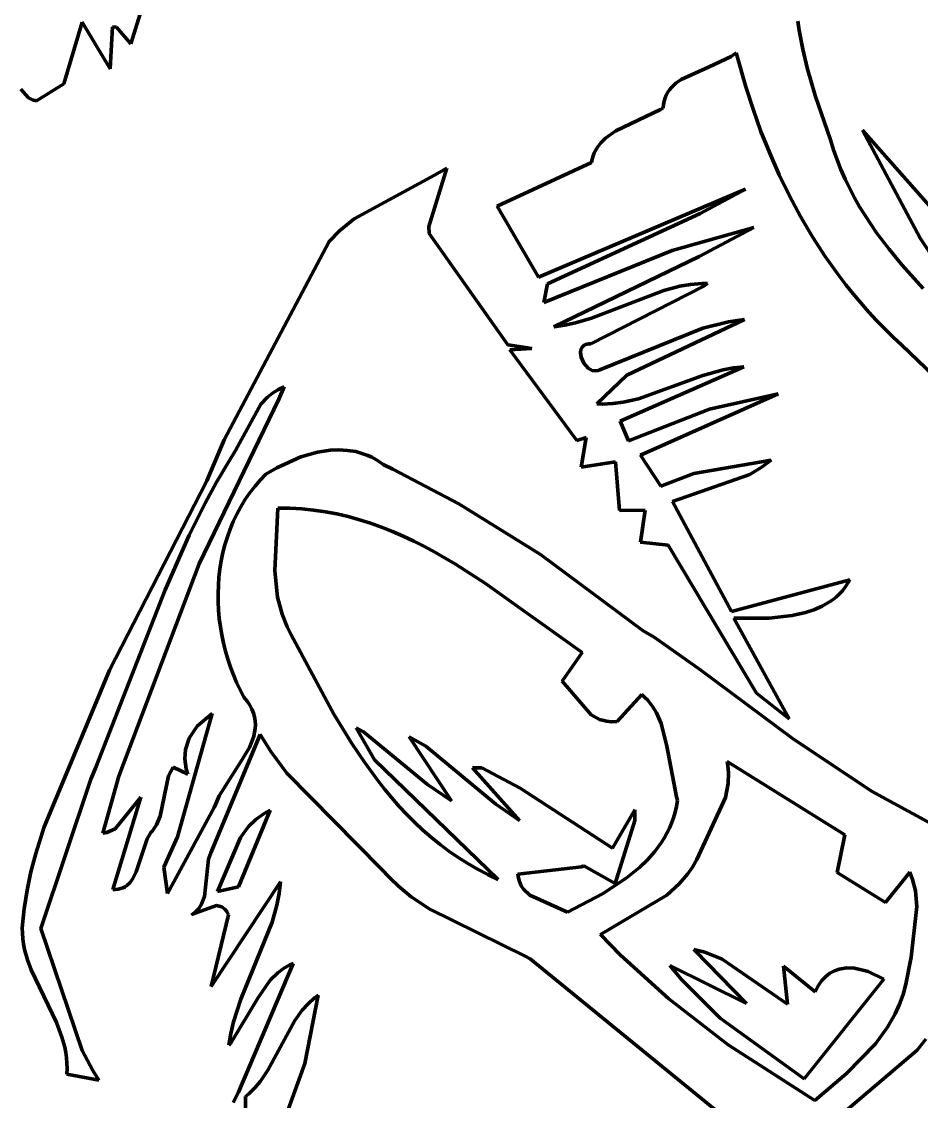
# Model space of a CAD drawing. Header units: millimetres. Extents: x 0 to 14.2, y 0 to 19.5.
# Drawn here: x 2.981 to 4.044, y 12.199 to 13.473 of the extents above; entities that cross this region are included whole.
import ezdxf

# ---------------------------------------------------------------- set-up
doc = ezdxf.new("R2010")
doc.units = ezdxf.units.MM
doc.layers.add('color#010101ff', color=7, linetype='CONTINUOUS', lineweight=100)
doc.layers.add('color#fdfdfdff', color=7, linetype='CONTINUOUS', lineweight=100)

msp = doc.modelspace()

# ---------------------------------------------------------------- linework, layer by layer
at = {"layer": 'color#010101ff'}
for p, q in [((3.1101, 13.447), (3.1352, 13.528)), ((3.0308, 13.3996), (3.0525, 13.4725)), ((3.0525, 13.4725), (3.0855, 13.4175)), ((3.8977, 13.4737), (3.8993, 13.4626)), ((3.0855, 13.4175), (3.0884, 13.4668)), ((3.0884, 13.4668), (3.0929, 13.4664)), ((3.0929, 13.4664), (3.1101, 13.447)), ((3.8993, 13.4626), (3.9035, 13.4405)), ((3.825, 13.4361), (3.8188, 13.4318)), ((3.8362, 13.3961), (3.825, 13.4361)), ((3.9035, 13.4405), (3.9087, 13.4185)), ((3.8188, 13.4318), (3.7931, 13.4198)), ((3.7931, 13.4198), (3.7598, 13.4047)), ((3.9087, 13.4185), (3.918, 13.386)), ((2.9987, 13.3795), (3.0308, 13.3996)), ((3.7483, 13.3954), (3.7461, 13.3926)), ((3.7536, 13.4004), (3.7483, 13.3954)), ((3.7598, 13.4047), (3.7536, 13.4004)), ((3.8447, 13.3696), (3.8362, 13.3961)), ((2.9803, 13.3932), (2.9891, 13.383)), ((2.9891, 13.383), (2.9945, 13.3804)), ((3.7409, 13.383), (3.7398, 13.3793)), ((3.7423, 13.3864), (3.7409, 13.383)), ((3.744, 13.3896), (3.7423, 13.3864)), ((3.7461, 13.3926), (3.744, 13.3896)), ((3.918, 13.386), (3.9362, 13.3337)), ((2.9945, 13.3804), (2.9987, 13.3795)), ((3.7386, 13.3711), (3.7355, 13.3692)), ((3.739, 13.3753), (3.7386, 13.3711)), ((3.7398, 13.3793), (3.739, 13.3753)), ((3.8541, 13.3435), (3.8447, 13.3696)), ((3.7355, 13.3692), (3.6829, 13.3443)), ((3.6829, 13.3443), (3.6706, 13.3356)), ((3.9739, 13.345), (4.1108, 13.19)), ((4.0421, 13.2173), (3.9739, 13.345)), ((3.6706, 13.3356), (3.6654, 13.3305)), ((3.8644, 13.3177), (3.8541, 13.3435)), ((3.9362, 13.3337), (3.9399, 13.3217)), ((3.6609, 13.3248), (3.6573, 13.3182)), ((3.6654, 13.3305), (3.6609, 13.3248)), ((3.9399, 13.3217), (3.9441, 13.3099)), ((3.6538, 13.3069), (3.5424, 13.2553)), ((3.6547, 13.3109), (3.6538, 13.3069)), ((3.6558, 13.3147), (3.6547, 13.3109)), ((3.6573, 13.3182), (3.6558, 13.3147)), ((3.8756, 13.2923), (3.8644, 13.3177)), ((3.9441, 13.3099), (3.9486, 13.2984)), ((3.462, 13.2312), (3.4833, 13.3002)), ((3.4833, 13.3002), (3.4687, 13.2917)), ((3.9486, 13.2984), (3.9536, 13.2871)), ((3.4687, 13.2917), (3.3738, 13.2401)), ((3.8878, 13.2674), (3.8756, 13.2923)), ((3.9536, 13.2871), (3.9589, 13.276)), ((3.5914, 13.1715), (3.8358, 13.2753)), ((3.8358, 13.2753), (3.7823, 13.2467)), ((3.9589, 13.276), (3.9646, 13.2652)), ((3.5424, 13.2553), (3.5914, 13.1715)), ((3.9009, 13.243), (3.8878, 13.2674)), ((3.9646, 13.2652), (3.9706, 13.2546)), ((3.7823, 13.2467), (3.602, 13.1634)), ((3.9149, 13.2191), (3.9009, 13.243)), ((3.9706, 13.2546), (3.977, 13.2442)), ((3.977, 13.2442), (3.9837, 13.2339)), ((3.3738, 13.2401), (3.3563, 13.226)), ((3.4622, 13.2228), (3.462, 13.2312)), ((3.7493, 13.2029), (3.8456, 13.2299)), ((3.8456, 13.2299), (3.7812, 13.196)), ((3.9837, 13.2339), (3.9906, 13.2239)), ((3.3563, 13.226), (3.3444, 13.2137)), ((3.555, 13.0917), (3.4622, 13.2228)), ((3.93, 13.1959), (3.9149, 13.2191)), ((3.9906, 13.2239), (4.0053, 13.2043)), ((4.0621, 13.1873), (4.0421, 13.2173)), ((3.3444, 13.2137), (3.2202, 12.9795)), ((4.0053, 13.2043), (4.0209, 13.1854)), ((3.5977, 13.1417), (3.7493, 13.2029)), ((3.7812, 13.196), (3.6094, 13.1127)), ((3.946, 13.1734), (3.93, 13.1959)), ((4.0209, 13.1854), (4.0457, 13.1579)), ((3.9544, 13.1624), (3.946, 13.1734)), ((3.602, 13.1634), (3.5977, 13.1417)), ((3.7866, 13.1608), (3.6532, 13.0928)), ((3.6539, 13.1231), (3.7393, 13.1558)), ((3.7393, 13.1558), (3.7582, 13.1607)), ((3.7582, 13.1607), (3.771, 13.1629)), ((3.771, 13.1629), (3.7842, 13.164)), ((3.7842, 13.164), (3.7909, 13.1641)), ((3.7909, 13.1641), (3.7866, 13.1608)), ((3.9631, 13.1516), (3.9544, 13.1624)), ((3.972, 13.141), (3.9631, 13.1516)), ((3.9811, 13.1306), (3.972, 13.141)), ((3.9906, 13.1204), (3.9811, 13.1306)), ((3.6224, 13.1146), (3.6351, 13.1174)), ((3.6351, 13.1174), (3.6539, 13.1231)), ((3.8346, 13.1216), (3.6959, 13.0556)), ((3.7856, 13.1111), (3.8158, 13.1188)), ((3.8158, 13.1188), (3.8346, 13.1216)), ((4.0003, 13.1104), (3.9906, 13.1204)), ((3.6094, 13.1127), (3.6224, 13.1146)), ((3.6639, 13.062), (3.7856, 13.1111)), ((4.0102, 13.1006), (4.0003, 13.1104)), ((3.5836, 13.0873), (3.555, 13.0917)), ((3.6453, 13.091), (3.6429, 13.0887)), ((3.6468, 13.0918), (3.6453, 13.091)), ((3.6487, 13.0924), (3.6468, 13.0918)), ((3.6508, 13.0928), (3.6487, 13.0924)), ((3.6532, 13.0928), (3.6508, 13.0928)), ((4.0205, 13.0911), (4.0102, 13.1006)), ((4.1082, 13.0067), (4.0205, 13.0911)), ((3.5576, 13.0858), (3.5836, 13.0873)), ((3.6366, 12.9786), (3.5576, 13.0858)), ((3.6415, 13.0859), (3.641, 13.0826)), ((3.641, 13.0826), (3.6416, 13.0772)), ((3.6429, 13.0887), (3.6415, 13.0859)), ((3.6416, 13.0772), (3.6449, 13.07)), ((3.6449, 13.07), (3.6501, 13.0641)), ((3.6501, 13.0641), (3.6549, 13.0614)), ((3.8339, 13.0655), (3.6879, 13.0015)), ((3.8093, 13.0621), (3.8215, 13.0643)), ((3.8215, 13.0643), (3.8339, 13.0655)), ((3.6549, 13.0614), (3.6584, 13.0608)), ((3.6584, 13.0608), (3.662, 13.0613)), ((3.6959, 13.0556), (3.6603, 13.0219)), ((3.662, 13.0613), (3.6639, 13.062)), ((3.7093, 13.028), (3.7854, 13.0554)), ((3.7854, 13.0554), (3.8093, 13.0621)), ((3.2772, 13.0345), (3.2837, 13.0386)), ((3.2837, 13.0386), (3.291, 13.042)), ((3.291, 13.042), (3.2846, 13.0274)), ((3.2846, 13.0274), (3.1907, 12.8331)), ((3.2636, 13.0214), (3.2713, 13.0297)), ((3.2713, 13.0297), (3.2772, 13.0345)), ((3.6913, 13.0239), (3.7093, 13.028)), ((3.8744, 13.0339), (3.712, 12.9614)), ((3.7932, 13.0158), (3.8744, 13.0339)), ((3.2338, 12.9668), (3.2636, 13.0214)), ((3.6603, 13.0219), (3.6666, 13.0217)), ((3.6666, 13.0217), (3.679, 13.0222)), ((3.679, 13.0222), (3.6913, 13.0239)), ((3.6977, 12.9784), (3.7932, 13.0158)), ((3.6879, 13.0015), (3.6977, 12.9784)), ((3.2202, 12.9795), (3.1999, 12.9312)), ((3.6475, 12.9821), (3.6366, 12.9786)), ((3.6417, 12.9472), (3.6475, 12.9821)), ((3.2258, 12.9537), (3.2338, 12.9668)), ((3.3107, 12.9592), (3.3306, 12.9648)), ((3.3306, 12.9648), (3.3457, 12.9671)), ((3.3457, 12.9671), (3.3557, 12.9676)), ((3.3557, 12.9676), (3.3657, 12.967)), ((3.3657, 12.967), (3.3756, 12.9655)), ((3.3756, 12.9655), (3.3852, 12.9627)), ((3.3852, 12.9627), (3.3899, 12.9609)), ((3.2112, 12.9294), (3.2258, 12.9537)), ((3.2825, 12.9464), (3.3107, 12.9592)), ((3.3899, 12.9609), (3.3946, 12.9588)), ((3.3946, 12.9588), (3.3992, 12.9563)), ((3.3992, 12.9563), (3.4037, 12.9535)), ((3.4037, 12.9535), (3.4081, 12.9503)), ((3.4081, 12.9503), (3.4194, 12.9449)), ((3.6822, 12.9536), (3.6417, 12.9472)), ((3.6869, 12.8959), (3.6822, 12.9536)), ((3.712, 12.9614), (3.7358, 12.9247)), ((3.7748, 12.9398), (3.866, 12.9556)), ((3.866, 12.9556), (3.8557, 12.9474)), ((3.2627, 12.9317), (3.2696, 12.9388)), ((3.2696, 12.9388), (3.2825, 12.9464)), ((3.4194, 12.9449), (3.4974, 12.9038)), ((3.7358, 12.9247), (3.7748, 12.9398)), ((3.8408, 12.9385), (3.7497, 12.9065)), ((3.8557, 12.9474), (3.8408, 12.9385)), ((3.1999, 12.9312), (3.0849, 12.7077)), ((3.1976, 12.9047), (3.2112, 12.9294)), ((3.2503, 12.9165), (3.2563, 12.9242)), ((3.2563, 12.9242), (3.2627, 12.9317)), ((3.2448, 12.9085), (3.2503, 12.9165)), ((3.1787, 12.8668), (3.1976, 12.9047)), ((3.2352, 12.8917), (3.2398, 12.9002)), ((3.2398, 12.9002), (3.2448, 12.9085)), ((3.2837, 12.8987), (3.2799, 12.8249)), ((3.2979, 12.8987), (3.2837, 12.8987)), ((3.312, 12.898), (3.2979, 12.8987)), ((3.4974, 12.9038), (3.5936, 12.844)), ((3.7497, 12.9065), (3.8194, 12.777)), ((3.231, 12.883), (3.2352, 12.8917)), ((3.3259, 12.8966), (3.312, 12.898)), ((3.3397, 12.8946), (3.3259, 12.8966)), ((3.3532, 12.892), (3.3397, 12.8946)), ((3.3667, 12.8889), (3.3532, 12.892)), ((3.3799, 12.8852), (3.3667, 12.8889)), ((3.7172, 12.8963), (3.6869, 12.8959)), ((3.7118, 12.8588), (3.7172, 12.8963)), ((3.2241, 12.865), (3.2273, 12.8741)), ((3.2273, 12.8741), (3.231, 12.883)), ((3.393, 12.881), (3.3799, 12.8852)), ((3.406, 12.8763), (3.393, 12.881)), ((3.4189, 12.8712), (3.406, 12.8763)), ((3.1506, 12.8022), (3.1787, 12.8668)), ((3.2212, 12.8557), (3.2241, 12.865)), ((3.4316, 12.8657), (3.4189, 12.8712)), ((3.4441, 12.8597), (3.4316, 12.8657)), ((3.2188, 12.8463), (3.2212, 12.8557)), ((3.4566, 12.8535), (3.4441, 12.8597)), ((3.4689, 12.8468), (3.4566, 12.8535)), ((3.7446, 12.8551), (3.7118, 12.8588)), ((3.8489, 12.6805), (3.7446, 12.8551)), ((3.2153, 12.8272), (3.2168, 12.8368)), ((3.2168, 12.8368), (3.2188, 12.8463)), ((3.4932, 12.8327), (3.4689, 12.8468)), ((3.5936, 12.844), (3.7149, 12.754)), ((3.1907, 12.8331), (3.0958, 12.5826)), ((3.2141, 12.8175), (3.2153, 12.8272)), ((3.2799, 12.8249), (3.2833, 12.7937)), ((3.5289, 12.8099), (3.4932, 12.8327)), ((3.2134, 12.8078), (3.2141, 12.8175)), ((3.6428, 12.7286), (3.5289, 12.8099)), ((3.8194, 12.777), (3.959, 12.8143)), ((3.9564, 12.8097), (3.9535, 12.8054)), ((3.959, 12.8143), (3.9564, 12.8097)), ((3.0683, 12.5918), (3.1506, 12.8022)), ((3.2131, 12.798), (3.2134, 12.8078)), ((3.2131, 12.7882), (3.2131, 12.798)), ((3.9468, 12.7977), (3.9431, 12.7942)), ((3.9503, 12.8014), (3.9468, 12.7977)), ((3.9535, 12.8054), (3.9503, 12.8014)), ((3.2136, 12.7784), (3.2131, 12.7882)), ((3.2833, 12.7937), (3.2886, 12.7735)), ((3.9351, 12.7882), (3.9262, 12.7831)), ((3.9392, 12.7911), (3.9351, 12.7882)), ((3.9431, 12.7942), (3.9392, 12.7911)), ((3.2145, 12.7686), (3.2136, 12.7784)), ((3.2886, 12.7735), (3.2945, 12.7587)), ((3.8908, 12.772), (3.8636, 12.769)), ((3.9066, 12.7756), (3.8908, 12.772)), ((3.9167, 12.7789), (3.9066, 12.7756)), ((3.9262, 12.7831), (3.9167, 12.7789)), ((3.2157, 12.7588), (3.2145, 12.7686)), ((3.2173, 12.7491), (3.2157, 12.7588)), ((3.2945, 12.7587), (3.2995, 12.7492)), ((3.8636, 12.769), (3.8222, 12.7691)), ((3.8222, 12.7691), (3.8875, 12.6501)), ((3.2194, 12.7395), (3.2173, 12.7491)), ((3.2995, 12.7492), (3.3498, 12.6555)), ((3.7149, 12.754), (3.7279, 12.7465)), ((3.7279, 12.7465), (3.783, 12.7077)), ((3.2217, 12.73), (3.2194, 12.7395)), ((3.2245, 12.7206), (3.2217, 12.73)), ((3.2276, 12.7113), (3.2245, 12.7206)), ((3.6195, 12.6944), (3.6428, 12.7286)), ((3.0849, 12.7077), (3.0634, 12.6566)), ((3.2311, 12.7022), (3.2276, 12.7113)), ((3.783, 12.7077), (3.8909, 12.6275)), ((3.2349, 12.6932), (3.2311, 12.7022)), ((3.6536, 12.6548), (3.6195, 12.6944)), ((3.239, 12.6845), (3.2349, 12.6932)), ((3.2436, 12.6759), (3.239, 12.6845)), ((3.2474, 12.6711), (3.2436, 12.6759)), ((3.2505, 12.6663), (3.2474, 12.6711)), ((3.7134, 12.6787), (3.6841, 12.6471)), ((3.717, 12.6755), (3.7134, 12.6787)), ((3.7204, 12.6721), (3.717, 12.6755)), ((3.7261, 12.6648), (3.7204, 12.6721)), ((3.8875, 12.6501), (3.8489, 12.6805)), ((3.0634, 12.6566), (3.0078, 12.5227)), ((3.2059, 12.6564), (3.1653, 12.5107)), ((3.1882, 12.6413), (3.2059, 12.6564)), ((3.253, 12.6616), (3.2505, 12.6663)), ((3.2549, 12.6569), (3.253, 12.6616)), ((3.2562, 12.6523), (3.2549, 12.6569)), ((3.7309, 12.6571), (3.7261, 12.6648)), ((3.7363, 12.6448), (3.7309, 12.6571)), ((3.2569, 12.6477), (3.2562, 12.6523)), ((3.2571, 12.6432), (3.2569, 12.6477)), ((3.2569, 12.6386), (3.2571, 12.6432)), ((3.3498, 12.6555), (3.3708, 12.6211)), ((3.6634, 12.6495), (3.6536, 12.6548)), ((3.6717, 12.6472), (3.6634, 12.6495)), ((3.6777, 12.6467), (3.6717, 12.6472)), ((3.6841, 12.6471), (3.6777, 12.6467)), ((3.7431, 12.618), (3.7363, 12.6448)), ((3.179, 12.6272), (3.1882, 12.6413)), ((3.2627, 12.6317), (3.2045, 12.4921)), ((3.2552, 12.6297), (3.2562, 12.6342)), ((3.2562, 12.6342), (3.2569, 12.6386)), ((3.2753, 12.6115), (3.2627, 12.6317)), ((3.3976, 12.6017), (3.3762, 12.6397)), ((3.3762, 12.6397), (3.3847, 12.6349)), ((3.3847, 12.6349), (3.4602, 12.5727)), ((3.1747, 12.6141), (3.179, 12.6272)), ((3.25, 12.6164), (3.2538, 12.6253)), ((3.2538, 12.6253), (3.2552, 12.6297)), ((3.3708, 12.6211), (3.3858, 12.5989)), ((3.4885, 12.5533), (3.4387, 12.629)), ((3.4387, 12.629), (3.4583, 12.6178)), ((3.4583, 12.6178), (3.541, 12.5496)), ((3.7542, 12.5581), (3.7431, 12.618)), ((3.8909, 12.6275), (3.9846, 12.5646)), ((3.1738, 12.6028), (3.1747, 12.6141)), ((3.2397, 12.5989), (3.25, 12.6164)), ((3.2941, 12.5861), (3.2753, 12.6115)), ((3.1545, 12.5829), (3.16, 12.5931)), ((3.16, 12.5931), (3.1772, 12.5849)), ((3.1754, 12.591), (3.1738, 12.6028)), ((3.2143, 12.5591), (3.2397, 12.5989)), ((3.3858, 12.5989), (3.4016, 12.5773)), ((3.5438, 12.4606), (3.3976, 12.6017)), ((3.5133, 12.5921), (3.5245, 12.5924)), ((3.5689, 12.5303), (3.5133, 12.5921)), ((3.5245, 12.5924), (3.5699, 12.5681)), ((3.8141, 12.5996), (3.8149, 12.5952)), ((3.9532, 12.5131), (3.8141, 12.5996)), ((3.8149, 12.5952), (3.8157, 12.5864)), ((3.0627, 12.5789), (3.0683, 12.5918)), ((3.0958, 12.5826), (3.0771, 12.5151)), ((3.1446, 12.5352), (3.1545, 12.5829)), ((3.1772, 12.5849), (3.1754, 12.591)), ((3.4051, 12.4733), (3.2941, 12.5861)), ((3.8157, 12.5864), (3.8154, 12.5737)), ((3.0039, 12.4026), (3.0627, 12.5789)), ((3.4016, 12.5773), (3.4098, 12.5669)), ((3.4098, 12.5669), (3.4183, 12.5567)), ((3.4602, 12.5727), (3.4885, 12.5533)), ((3.5699, 12.5681), (3.6786, 12.4974)), ((3.8154, 12.5737), (3.8123, 12.5572)), ((3.1219, 12.5575), (3.0888, 12.4488)), ((3.0916, 12.5203), (3.1219, 12.5575)), ((3.2102, 12.55), (3.2143, 12.5591)), ((3.4183, 12.5567), (3.427, 12.5468)), ((3.7557, 12.5537), (3.7542, 12.5581)), ((3.8123, 12.5572), (3.7783, 12.484)), ((3.9846, 12.5646), (4.125, 12.4882)), ((3.1533, 12.4438), (3.2085, 12.5453)), ((3.2085, 12.5453), (3.2102, 12.55)), ((3.2746, 12.5422), (3.2371, 12.4518)), ((3.2673, 12.5384), (3.2746, 12.5422)), ((3.427, 12.5468), (3.4361, 12.5371)), ((3.541, 12.5496), (3.5689, 12.5303)), ((3.6786, 12.4974), (3.7051, 12.5427)), ((3.7051, 12.5427), (3.705, 12.53)), ((3.7528, 12.54), (3.7544, 12.5467)), ((3.7544, 12.5467), (3.7557, 12.5537)), ((3.1404, 12.5249), (3.1446, 12.5352)), ((3.2491, 12.5229), (3.2576, 12.5313)), ((3.2576, 12.5313), (3.2673, 12.5384)), ((3.4361, 12.5371), (3.4454, 12.5278)), ((3.705, 12.53), (3.6818, 12.4556)), ((3.7486, 12.5271), (3.7509, 12.5334)), ((3.7509, 12.5334), (3.7528, 12.54)), ((3.0078, 12.5227), (2.9978, 12.491)), ((3.0771, 12.5151), (3.0817, 12.5159)), ((3.0817, 12.5159), (3.0916, 12.5203)), ((3.1294, 12.5085), (3.1336, 12.5158)), ((3.1336, 12.5158), (3.1356, 12.518)), ((3.1356, 12.518), (3.1404, 12.5249)), ((3.2394, 12.51), (3.2491, 12.5229)), ((3.4454, 12.5278), (3.455, 12.5188)), ((3.455, 12.5188), (3.4649, 12.5101)), ((3.7431, 12.5151), (3.746, 12.521)), ((3.746, 12.521), (3.7486, 12.5271)), ((3.1165, 12.4694), (3.1294, 12.5085)), ((3.1653, 12.5107), (3.1488, 12.4752)), ((3.2124, 12.4463), (3.2394, 12.51)), ((3.4649, 12.5101), (3.4751, 12.5018)), ((3.7287, 12.4935), (3.7364, 12.5039)), ((3.7364, 12.5039), (3.7399, 12.5094)), ((3.7399, 12.5094), (3.7431, 12.5151)), ((3.944, 12.4688), (3.9532, 12.5131)), ((2.9978, 12.491), (2.9921, 12.4696)), ((3.2045, 12.4921), (3.2017, 12.4845)), ((3.4751, 12.5018), (3.4856, 12.4938)), ((3.4856, 12.4938), (3.4965, 12.4863)), ((3.72, 12.4837), (3.7287, 12.4935)), ((3.2017, 12.4845), (3.1969, 12.4405)), ((3.4965, 12.4863), (3.5078, 12.4792)), ((3.5078, 12.4792), (3.5194, 12.4725)), ((3.7106, 12.4746), (3.72, 12.4837)), ((3.7783, 12.484), (3.7733, 12.475)), ((2.9921, 12.4696), (2.9875, 12.4479)), ((3.1125, 12.4615), (3.1165, 12.4694)), ((3.1488, 12.4752), (3.1533, 12.4438)), ((3.4163, 12.4621), (3.4051, 12.4733)), ((3.5194, 12.4725), (3.5314, 12.4663)), ((3.5314, 12.4663), (3.5438, 12.4606)), ((3.6423, 12.4753), (3.567, 12.4667)), ((3.567, 12.4667), (3.5674, 12.4636)), ((3.6449, 12.4765), (3.6423, 12.4753)), ((3.6818, 12.4556), (3.6449, 12.4765)), ((3.6951, 12.4621), (3.7106, 12.4746)), ((3.7675, 12.4667), (3.7577, 12.4553)), ((3.7733, 12.475), (3.7675, 12.4667)), ((4.0013, 12.4333), (3.944, 12.4688)), ((4.0298, 12.469), (4.0013, 12.4333)), ((4.0331, 12.4603), (4.0298, 12.469)), ((3.1007, 12.4507), (3.1032, 12.4519)), ((3.1032, 12.4519), (3.1054, 12.4534)), ((3.1054, 12.4534), (3.1093, 12.457)), ((3.1093, 12.457), (3.1125, 12.4615)), ((3.2048, 12.3341), (3.2866, 12.4577)), ((3.2866, 12.4577), (3.2851, 12.4438)), ((3.4259, 12.4527), (3.4163, 12.4621)), ((3.4412, 12.4402), (3.4259, 12.4527)), ((3.5674, 12.4636), (3.5688, 12.458)), ((3.5688, 12.458), (3.5709, 12.4532)), ((3.5709, 12.4532), (3.5738, 12.4489)), ((3.667, 12.4437), (3.6951, 12.4621)), ((3.7577, 12.4553), (3.7428, 12.442)), ((4.0364, 12.447), (4.0331, 12.4603)), ((2.9875, 12.4479), (2.984, 12.4259)), ((3.0888, 12.4488), (3.0921, 12.4488)), ((3.0921, 12.4488), (3.0952, 12.4491)), ((3.0952, 12.4491), (3.0981, 12.4498)), ((3.0981, 12.4498), (3.1007, 12.4507)), ((3.1969, 12.4405), (3.1932, 12.4307)), ((3.2371, 12.4518), (3.2124, 12.4463)), ((3.2851, 12.4438), (3.2826, 12.4301)), ((3.4631, 12.4256), (3.4412, 12.4402)), ((3.5738, 12.4489), (3.5813, 12.4421)), ((3.5813, 12.4421), (3.6257, 12.422)), ((3.6257, 12.422), (3.667, 12.4437)), ((3.7428, 12.442), (3.6648, 12.3954)), ((4.0383, 12.4288), (4.0364, 12.447)), ((3.183, 12.4195), (3.2111, 12.4298)), ((3.1932, 12.4307), (3.1903, 12.4263)), ((3.2111, 12.4298), (3.2173, 12.4284)), ((3.2173, 12.4284), (3.2212, 12.4256)), ((3.2826, 12.4301), (3.277, 12.4101)), ((4.0316, 12.3688), (4.0383, 12.4288)), ((2.9827, 12.4148), (2.9818, 12.4036)), ((2.984, 12.4259), (2.9827, 12.4148)), ((3.1865, 12.4223), (3.1817, 12.4187)), ((3.1817, 12.4187), (3.183, 12.4195)), ((3.1903, 12.4263), (3.1865, 12.4223)), ((3.2252, 12.4188), (3.2048, 12.3341)), ((3.2212, 12.4256), (3.2234, 12.4227)), ((3.2234, 12.4227), (3.2252, 12.4188)), ((3.5758, 12.3699), (3.4631, 12.4256)), ((2.9818, 12.4036), (2.9819, 12.397)), ((3.0526, 12.2585), (3.0039, 12.4026)), ((3.277, 12.4101), (3.2401, 12.3191)), ((2.9819, 12.397), (2.9824, 12.3905)), ((2.9824, 12.3905), (2.9833, 12.3842)), ((3.6648, 12.3954), (3.688, 12.3717)), ((2.9833, 12.3842), (2.9846, 12.3779)), ((2.9846, 12.3779), (2.9879, 12.3658)), ((3.7748, 12.3779), (3.7879, 12.3747)), ((3.7765, 12.3762), (3.7748, 12.3779)), ((3.8212, 12.3304), (3.7765, 12.3762)), ((2.9879, 12.3658), (2.9922, 12.354)), ((3.5816, 12.3668), (3.5758, 12.3699)), ((3.8431, 12.154), (3.5816, 12.3668)), ((3.688, 12.3717), (3.7452, 12.3196)), ((3.7879, 12.3747), (3.8084, 12.3663)), ((3.8084, 12.3663), (3.8853, 12.3132)), ((4.0253, 12.3371), (4.0316, 12.3688)), ((2.9922, 12.354), (3.0221, 12.2917)), ((3.3016, 12.3613), (3.2373, 12.2096)), ((3.2746, 12.3416), (3.2835, 12.3504)), ((3.2835, 12.3504), (3.2902, 12.3554)), ((3.2902, 12.3554), (3.2976, 12.3596)), ((3.2976, 12.3596), (3.3016, 12.3613)), ((3.7603, 12.3424), (3.7466, 12.3589)), ((3.7466, 12.3589), (3.8369, 12.3143)), ((3.8853, 12.3132), (3.8808, 12.3582)), ((3.8808, 12.3582), (3.9181, 12.3279)), ((3.9355, 12.3499), (3.9408, 12.3528)), ((3.9408, 12.3528), (3.9465, 12.3547)), ((3.9465, 12.3547), (3.9554, 12.3561)), ((3.9554, 12.3561), (3.9647, 12.3557)), ((3.9647, 12.3557), (3.9805, 12.3518)), ((3.9805, 12.3518), (3.9993, 12.3428)), ((3.26, 12.3205), (3.2746, 12.3416)), ((3.8059, 12.2967), (3.7603, 12.3424)), ((3.9993, 12.3428), (3.9052, 12.2251)), ((3.9218, 12.3351), (3.9259, 12.3411)), ((3.9259, 12.3411), (3.9305, 12.346)), ((3.9305, 12.346), (3.9355, 12.3499)), ((3.8369, 12.3143), (3.8212, 12.3304)), ((3.9181, 12.3279), (3.9199, 12.3317)), ((3.9199, 12.3317), (3.9218, 12.3351)), ((4.0177, 12.3133), (4.022, 12.3249)), ((4.022, 12.3249), (4.0253, 12.3371)), ((3.2285, 12.268), (3.26, 12.3205)), ((3.2401, 12.3191), (3.2313, 12.2924)), ((3.3124, 12.3064), (3.3193, 12.3139)), ((3.3312, 12.3239), (3.3153, 12.2433)), ((3.3193, 12.3139), (3.327, 12.3208)), ((3.327, 12.3208), (3.3312, 12.3239)), ((3.7452, 12.3196), (3.8152, 12.2653)), ((4.0127, 12.3021), (4.0177, 12.3133)), ((3.3035, 12.2941), (3.3124, 12.3064)), ((4.0036, 12.2863), (4.0127, 12.3021)), ((3.0221, 12.2917), (3.0287, 12.2743)), ((3.2313, 12.2924), (3.2281, 12.2788)), ((3.2719, 12.2353), (3.3035, 12.2941)), ((3.9052, 12.2251), (3.8059, 12.2967)), ((3.9893, 12.2667), (4.0036, 12.2863)), ((3.0287, 12.2743), (3.032, 12.2624)), ((3.2281, 12.2788), (3.2258, 12.2648)), ((3.032, 12.2624), (3.0332, 12.2563)), ((3.2258, 12.2648), (3.2285, 12.268)), ((3.8152, 12.2653), (3.9176, 12.1995)), ((3.9551, 12.2314), (3.9893, 12.2667)), ((4.0487, 12.2719), (4.0384, 12.259)), ((3.0332, 12.2563), (3.0341, 12.2501)), ((3.0341, 12.2501), (3.0346, 12.2437)), ((3.065, 12.235), (3.0526, 12.2585)), ((4.0384, 12.259), (3.9308, 12.1672)), ((3.0347, 12.2373), (3.0344, 12.2307)), ((3.0346, 12.2437), (3.0347, 12.2373)), ((3.2633, 12.2226), (3.2719, 12.2353)), ((3.3153, 12.2433), (3.2856, 12.1605)), ((3.0344, 12.2307), (3.0721, 12.2237)), ((3.0721, 12.2237), (3.065, 12.235)), ((3.2568, 12.2148), (3.2633, 12.2226)), ((3.9176, 12.1995), (3.9551, 12.2314)), ((3.2494, 12.2075), (3.2568, 12.2148)), ((3.2373, 12.2096), (3.2307, 12.1972)), ((3.2454, 12.2042), (3.2494, 12.2075)), ((3.2456, 12.1717), (3.2454, 12.2042))]:
    msp.add_line(p, q, dxfattribs=at)
at = {"layer": 'color#fdfdfdff'}
for p, q in [((3.1352, 13.528), (3.1101, 13.447)), ((3.0525, 13.4725), (3.0308, 13.3996)), ((3.0855, 13.4175), (3.0525, 13.4725)), ((3.8993, 13.4626), (3.8977, 13.4737)), ((3.0884, 13.4668), (3.0855, 13.4175)), ((3.0929, 13.4664), (3.0884, 13.4668)), ((3.1101, 13.447), (3.0929, 13.4664)), ((3.9035, 13.4405), (3.8993, 13.4626)), ((3.8188, 13.4318), (3.825, 13.4361)), ((3.825, 13.4361), (3.8362, 13.3961)), ((3.9087, 13.4185), (3.9035, 13.4405)), ((3.7931, 13.4198), (3.8188, 13.4318)), ((3.7598, 13.4047), (3.7931, 13.4198)), ((3.918, 13.386), (3.9087, 13.4185)), ((3.0308, 13.3996), (2.9987, 13.3795)), ((3.7461, 13.3926), (3.7483, 13.3954)), ((3.7483, 13.3954), (3.7536, 13.4004)), ((3.7536, 13.4004), (3.7598, 13.4047)), ((3.8362, 13.3961), (3.8447, 13.3696)), ((2.9891, 13.383), (2.9803, 13.3932)), ((2.9945, 13.3804), (2.9891, 13.383)), ((3.7398, 13.3793), (3.7409, 13.383)), ((3.7409, 13.383), (3.7423, 13.3864)), ((3.7423, 13.3864), (3.744, 13.3896)), ((3.744, 13.3896), (3.7461, 13.3926)), ((3.9362, 13.3337), (3.918, 13.386)), ((2.9987, 13.3795), (2.9945, 13.3804)), ((3.7355, 13.3692), (3.7386, 13.3711)), ((3.7386, 13.3711), (3.739, 13.3753)), ((3.739, 13.3753), (3.7398, 13.3793)), ((3.8447, 13.3696), (3.8541, 13.3435)), ((3.6829, 13.3443), (3.7355, 13.3692)), ((3.6706, 13.3356), (3.6829, 13.3443)), ((3.9739, 13.345), (4.0421, 13.2173)), ((4.1108, 13.19), (3.9739, 13.345)), ((3.6654, 13.3305), (3.6706, 13.3356)), ((3.8541, 13.3435), (3.8644, 13.3177)), ((3.9399, 13.3217), (3.9362, 13.3337)), ((3.6573, 13.3182), (3.6609, 13.3248)), ((3.6609, 13.3248), (3.6654, 13.3305)), ((3.9441, 13.3099), (3.9399, 13.3217)), ((3.5424, 13.2553), (3.6538, 13.3069)), ((3.6538, 13.3069), (3.6547, 13.3109)), ((3.6547, 13.3109), (3.6558, 13.3147)), ((3.6558, 13.3147), (3.6573, 13.3182)), ((3.8644, 13.3177), (3.8756, 13.2923)), ((3.9486, 13.2984), (3.9441, 13.3099)), ((3.4833, 13.3002), (3.462, 13.2312)), ((3.4687, 13.2917), (3.4833, 13.3002)), ((3.9536, 13.2871), (3.9486, 13.2984)), ((3.3738, 13.2401), (3.4687, 13.2917)), ((3.8756, 13.2923), (3.8878, 13.2674)), ((3.9589, 13.276), (3.9536, 13.2871)), ((3.8358, 13.2753), (3.5914, 13.1715)), ((3.7823, 13.2467), (3.8358, 13.2753)), ((3.9646, 13.2652), (3.9589, 13.276)), ((3.5914, 13.1715), (3.5424, 13.2553)), ((3.8878, 13.2674), (3.9009, 13.243)), ((3.9706, 13.2546), (3.9646, 13.2652)), ((3.602, 13.1634), (3.7823, 13.2467)), ((3.9009, 13.243), (3.9149, 13.2191)), ((3.977, 13.2442), (3.9706, 13.2546)), ((3.9837, 13.2339), (3.977, 13.2442)), ((3.3563, 13.226), (3.3738, 13.2401)), ((3.462, 13.2312), (3.4622, 13.2228)), ((3.8456, 13.2299), (3.7493, 13.2029)), ((3.7812, 13.196), (3.8456, 13.2299)), ((3.9906, 13.2239), (3.9837, 13.2339)), ((3.3444, 13.2137), (3.3563, 13.226)), ((3.4622, 13.2228), (3.555, 13.0917)), ((3.9149, 13.2191), (3.93, 13.1959)), ((4.0053, 13.2043), (3.9906, 13.2239)), ((4.0421, 13.2173), (4.0621, 13.1873)), ((3.2202, 12.9795), (3.3444, 13.2137)), ((4.0209, 13.1854), (4.0053, 13.2043)), ((3.7493, 13.2029), (3.5977, 13.1417)), ((3.6094, 13.1127), (3.7812, 13.196)), ((3.93, 13.1959), (3.946, 13.1734)), ((4.0457, 13.1579), (4.0209, 13.1854)), ((3.946, 13.1734), (3.9544, 13.1624)), ((3.5977, 13.1417), (3.602, 13.1634)), ((3.6532, 13.0928), (3.7866, 13.1608)), ((3.7393, 13.1558), (3.6539, 13.1231)), ((3.7582, 13.1607), (3.7393, 13.1558)), ((3.771, 13.1629), (3.7582, 13.1607)), ((3.7842, 13.164), (3.771, 13.1629)), ((3.7909, 13.1641), (3.7842, 13.164)), ((3.7866, 13.1608), (3.7909, 13.1641)), ((3.9544, 13.1624), (3.9631, 13.1516)), ((3.9631, 13.1516), (3.972, 13.141)), ((3.972, 13.141), (3.9811, 13.1306)), ((3.9811, 13.1306), (3.9906, 13.1204)), ((3.6351, 13.1174), (3.6224, 13.1146)), ((3.6539, 13.1231), (3.6351, 13.1174)), ((3.6959, 13.0556), (3.8346, 13.1216)), ((3.8158, 13.1188), (3.7856, 13.1111)), ((3.8346, 13.1216), (3.8158, 13.1188)), ((3.9906, 13.1204), (4.0003, 13.1104)), ((3.6224, 13.1146), (3.6094, 13.1127)), ((3.7856, 13.1111), (3.6639, 13.062)), ((4.0003, 13.1104), (4.0102, 13.1006)), ((3.555, 13.0917), (3.5836, 13.0873)), ((3.6429, 13.0887), (3.6453, 13.091)), ((3.6453, 13.091), (3.6468, 13.0918)), ((3.6468, 13.0918), (3.6487, 13.0924)), ((3.6487, 13.0924), (3.6508, 13.0928)), ((3.6508, 13.0928), (3.6532, 13.0928)), ((4.0102, 13.1006), (4.0205, 13.0911)), ((4.0205, 13.0911), (4.1082, 13.0067)), ((3.5836, 13.0873), (3.5576, 13.0858)), ((3.5576, 13.0858), (3.6366, 12.9786)), ((3.641, 13.0826), (3.6415, 13.0859)), ((3.6416, 13.0772), (3.641, 13.0826)), ((3.6415, 13.0859), (3.6429, 13.0887)), ((3.6449, 13.07), (3.6416, 13.0772)), ((3.6501, 13.0641), (3.6449, 13.07)), ((3.6549, 13.0614), (3.6501, 13.0641)), ((3.6879, 13.0015), (3.8339, 13.0655)), ((3.8215, 13.0643), (3.8093, 13.0621)), ((3.8339, 13.0655), (3.8215, 13.0643)), ((3.6584, 13.0608), (3.6549, 13.0614)), ((3.662, 13.0613), (3.6584, 13.0608)), ((3.6603, 13.0219), (3.6959, 13.0556)), ((3.6639, 13.062), (3.662, 13.0613)), ((3.7854, 13.0554), (3.7093, 13.028)), ((3.8093, 13.0621), (3.7854, 13.0554)), ((3.2837, 13.0386), (3.2772, 13.0345)), ((3.291, 13.042), (3.2837, 13.0386)), ((3.2846, 13.0274), (3.291, 13.042)), ((3.1907, 12.8331), (3.2846, 13.0274)), ((3.2713, 13.0297), (3.2636, 13.0214)), ((3.2772, 13.0345), (3.2713, 13.0297)), ((3.7093, 13.028), (3.6913, 13.0239)), ((3.712, 12.9614), (3.8744, 13.0339)), ((3.8744, 13.0339), (3.7932, 13.0158)), ((3.2636, 13.0214), (3.2338, 12.9668)), ((3.6666, 13.0217), (3.6603, 13.0219)), ((3.679, 13.0222), (3.6666, 13.0217)), ((3.6913, 13.0239), (3.679, 13.0222)), ((3.7932, 13.0158), (3.6977, 12.9784)), ((3.6977, 12.9784), (3.6879, 13.0015)), ((3.1999, 12.9312), (3.2202, 12.9795)), ((3.6366, 12.9786), (3.6475, 12.9821)), ((3.6475, 12.9821), (3.6417, 12.9472)), ((3.2338, 12.9668), (3.2258, 12.9537)), ((3.3306, 12.9648), (3.3107, 12.9592)), ((3.3457, 12.9671), (3.3306, 12.9648)), ((3.3557, 12.9676), (3.3457, 12.9671)), ((3.3657, 12.967), (3.3557, 12.9676)), ((3.3756, 12.9655), (3.3657, 12.967)), ((3.3852, 12.9627), (3.3756, 12.9655)), ((3.3899, 12.9609), (3.3852, 12.9627)), ((3.2258, 12.9537), (3.2112, 12.9294)), ((3.3107, 12.9592), (3.2825, 12.9464)), ((3.3946, 12.9588), (3.3899, 12.9609)), ((3.3992, 12.9563), (3.3946, 12.9588)), ((3.4037, 12.9535), (3.3992, 12.9563)), ((3.4081, 12.9503), (3.4037, 12.9535)), ((3.4194, 12.9449), (3.4081, 12.9503)), ((3.6417, 12.9472), (3.6822, 12.9536)), ((3.6822, 12.9536), (3.6869, 12.8959)), ((3.7358, 12.9247), (3.712, 12.9614)), ((3.866, 12.9556), (3.7748, 12.9398)), ((3.8557, 12.9474), (3.866, 12.9556)), ((3.2696, 12.9388), (3.2627, 12.9317)), ((3.2825, 12.9464), (3.2696, 12.9388)), ((3.4974, 12.9038), (3.4194, 12.9449)), ((3.7748, 12.9398), (3.7358, 12.9247)), ((3.7497, 12.9065), (3.8408, 12.9385)), ((3.8408, 12.9385), (3.8557, 12.9474)), ((3.0849, 12.7077), (3.1999, 12.9312)), ((3.2112, 12.9294), (3.1976, 12.9047)), ((3.2563, 12.9242), (3.2503, 12.9165)), ((3.2627, 12.9317), (3.2563, 12.9242)), ((3.2503, 12.9165), (3.2448, 12.9085)), ((3.1976, 12.9047), (3.1787, 12.8668)), ((3.2398, 12.9002), (3.2352, 12.8917)), ((3.2448, 12.9085), (3.2398, 12.9002)), ((3.2799, 12.8249), (3.2837, 12.8987)), ((3.2837, 12.8987), (3.2979, 12.8987)), ((3.2979, 12.8987), (3.312, 12.898)), ((3.5936, 12.844), (3.4974, 12.9038)), ((3.8194, 12.777), (3.7497, 12.9065)), ((3.2352, 12.8917), (3.231, 12.883)), ((3.312, 12.898), (3.3259, 12.8966)), ((3.3259, 12.8966), (3.3397, 12.8946)), ((3.3397, 12.8946), (3.3532, 12.892)), ((3.3532, 12.892), (3.3667, 12.8889)), ((3.3667, 12.8889), (3.3799, 12.8852)), ((3.6869, 12.8959), (3.7172, 12.8963)), ((3.7172, 12.8963), (3.7118, 12.8588)), ((3.2273, 12.8741), (3.2241, 12.865)), ((3.231, 12.883), (3.2273, 12.8741)), ((3.3799, 12.8852), (3.393, 12.881)), ((3.393, 12.881), (3.406, 12.8763)), ((3.406, 12.8763), (3.4189, 12.8712)), ((3.1787, 12.8668), (3.1506, 12.8022)), ((3.2241, 12.865), (3.2212, 12.8557)), ((3.4189, 12.8712), (3.4316, 12.8657)), ((3.4316, 12.8657), (3.4441, 12.8597)), ((3.2212, 12.8557), (3.2188, 12.8463)), ((3.4441, 12.8597), (3.4566, 12.8535)), ((3.4566, 12.8535), (3.4689, 12.8468)), ((3.7118, 12.8588), (3.7446, 12.8551)), ((3.7446, 12.8551), (3.8489, 12.6805)), ((3.2168, 12.8368), (3.2153, 12.8272)), ((3.2188, 12.8463), (3.2168, 12.8368)), ((3.4689, 12.8468), (3.4932, 12.8327)), ((3.7149, 12.754), (3.5936, 12.844)), ((3.0958, 12.5826), (3.1907, 12.8331)), ((3.2153, 12.8272), (3.2141, 12.8175)), ((3.2833, 12.7937), (3.2799, 12.8249)), ((3.4932, 12.8327), (3.5289, 12.8099)), ((3.2141, 12.8175), (3.2134, 12.8078)), ((3.5289, 12.8099), (3.6428, 12.7286)), ((3.959, 12.8143), (3.8194, 12.777)), ((3.9535, 12.8054), (3.9564, 12.8097)), ((3.9564, 12.8097), (3.959, 12.8143)), ((3.1506, 12.8022), (3.0683, 12.5918)), ((3.2134, 12.8078), (3.2131, 12.798)), ((3.2131, 12.798), (3.2131, 12.7882)), ((3.9431, 12.7942), (3.9468, 12.7977)), ((3.9468, 12.7977), (3.9503, 12.8014)), ((3.9503, 12.8014), (3.9535, 12.8054)), ((3.2131, 12.7882), (3.2136, 12.7784)), ((3.2886, 12.7735), (3.2833, 12.7937)), ((3.9262, 12.7831), (3.9351, 12.7882)), ((3.9351, 12.7882), (3.9392, 12.7911)), ((3.9392, 12.7911), (3.9431, 12.7942)), ((3.2136, 12.7784), (3.2145, 12.7686)), ((3.2945, 12.7587), (3.2886, 12.7735)), ((3.8636, 12.769), (3.8908, 12.772)), ((3.8908, 12.772), (3.9066, 12.7756)), ((3.9066, 12.7756), (3.9167, 12.7789)), ((3.9167, 12.7789), (3.9262, 12.7831)), ((3.2145, 12.7686), (3.2157, 12.7588)), ((3.2157, 12.7588), (3.2173, 12.7491)), ((3.2995, 12.7492), (3.2945, 12.7587)), ((3.8875, 12.6501), (3.8222, 12.7691)), ((3.8222, 12.7691), (3.8636, 12.769)), ((3.2173, 12.7491), (3.2194, 12.7395)), ((3.3498, 12.6555), (3.2995, 12.7492)), ((3.7279, 12.7465), (3.7149, 12.754)), ((3.783, 12.7077), (3.7279, 12.7465)), ((3.2194, 12.7395), (3.2217, 12.73)), ((3.2217, 12.73), (3.2245, 12.7206)), ((3.2245, 12.7206), (3.2276, 12.7113)), ((3.6428, 12.7286), (3.6195, 12.6944)), ((3.0634, 12.6566), (3.0849, 12.7077)), ((3.2276, 12.7113), (3.2311, 12.7022)), ((3.8909, 12.6275), (3.783, 12.7077)), ((3.2311, 12.7022), (3.2349, 12.6932)), ((3.6195, 12.6944), (3.6536, 12.6548)), ((3.2349, 12.6932), (3.239, 12.6845)), ((3.239, 12.6845), (3.2436, 12.6759)), ((3.2436, 12.6759), (3.2474, 12.6711)), ((3.2474, 12.6711), (3.2505, 12.6663)), ((3.6841, 12.6471), (3.7134, 12.6787)), ((3.7134, 12.6787), (3.717, 12.6755)), ((3.717, 12.6755), (3.7204, 12.6721)), ((3.7204, 12.6721), (3.7261, 12.6648)), ((3.8489, 12.6805), (3.8875, 12.6501)), ((3.0078, 12.5227), (3.0634, 12.6566)), ((3.1653, 12.5107), (3.2059, 12.6564)), ((3.2059, 12.6564), (3.1882, 12.6413)), ((3.2505, 12.6663), (3.253, 12.6616)), ((3.253, 12.6616), (3.2549, 12.6569)), ((3.2549, 12.6569), (3.2562, 12.6523)), ((3.7261, 12.6648), (3.7309, 12.6571)), ((3.7309, 12.6571), (3.7363, 12.6448)), ((3.2562, 12.6523), (3.2569, 12.6477)), ((3.2569, 12.6477), (3.2571, 12.6432)), ((3.2571, 12.6432), (3.2569, 12.6386)), ((3.3708, 12.6211), (3.3498, 12.6555)), ((3.6536, 12.6548), (3.6634, 12.6495)), ((3.6634, 12.6495), (3.6717, 12.6472)), ((3.6717, 12.6472), (3.6777, 12.6467)), ((3.6777, 12.6467), (3.6841, 12.6471)), ((3.7363, 12.6448), (3.7431, 12.618)), ((3.1882, 12.6413), (3.179, 12.6272)), ((3.2045, 12.4921), (3.2627, 12.6317)), ((3.2562, 12.6342), (3.2552, 12.6297)), ((3.2569, 12.6386), (3.2562, 12.6342)), ((3.2627, 12.6317), (3.2753, 12.6115)), ((3.3847, 12.6349), (3.3762, 12.6397)), ((3.3762, 12.6397), (3.3976, 12.6017)), ((3.4602, 12.5727), (3.3847, 12.6349)), ((3.179, 12.6272), (3.1747, 12.6141)), ((3.2538, 12.6253), (3.25, 12.6164)), ((3.2552, 12.6297), (3.2538, 12.6253)), ((3.3858, 12.5989), (3.3708, 12.6211)), ((3.4583, 12.6178), (3.4387, 12.629)), ((3.4387, 12.629), (3.4885, 12.5533)), ((3.541, 12.5496), (3.4583, 12.6178)), ((3.7431, 12.618), (3.7542, 12.5581)), ((3.9846, 12.5646), (3.8909, 12.6275)), ((3.1747, 12.6141), (3.1738, 12.6028)), ((3.25, 12.6164), (3.2397, 12.5989)), ((3.2753, 12.6115), (3.2941, 12.5861)), ((3.16, 12.5931), (3.1545, 12.5829)), ((3.1772, 12.5849), (3.16, 12.5931)), ((3.1738, 12.6028), (3.1754, 12.591)), ((3.2397, 12.5989), (3.2143, 12.5591)), ((3.4016, 12.5773), (3.3858, 12.5989)), ((3.3976, 12.6017), (3.5438, 12.4606)), ((3.5245, 12.5924), (3.5133, 12.5921)), ((3.5133, 12.5921), (3.5689, 12.5303)), ((3.5699, 12.5681), (3.5245, 12.5924)), ((3.8141, 12.5996), (3.9532, 12.5131)), ((3.8149, 12.5952), (3.8141, 12.5996)), ((3.8157, 12.5864), (3.8149, 12.5952)), ((3.0683, 12.5918), (3.0627, 12.5789)), ((3.0771, 12.5151), (3.0958, 12.5826)), ((3.1545, 12.5829), (3.1446, 12.5352)), ((3.1754, 12.591), (3.1772, 12.5849)), ((3.2941, 12.5861), (3.4051, 12.4733)), ((3.8154, 12.5737), (3.8157, 12.5864)), ((3.0627, 12.5789), (3.0039, 12.4026)), ((3.4098, 12.5669), (3.4016, 12.5773)), ((3.4183, 12.5567), (3.4098, 12.5669)), ((3.4885, 12.5533), (3.4602, 12.5727)), ((3.6786, 12.4974), (3.5699, 12.5681)), ((3.8123, 12.5572), (3.8154, 12.5737)), ((3.0888, 12.4488), (3.1219, 12.5575)), ((3.1219, 12.5575), (3.0916, 12.5203)), ((3.2143, 12.5591), (3.2102, 12.55)), ((3.427, 12.5468), (3.4183, 12.5567)), ((3.7542, 12.5581), (3.7557, 12.5537)), ((3.7783, 12.484), (3.8123, 12.5572)), ((4.125, 12.4882), (3.9846, 12.5646)), ((3.2085, 12.5453), (3.1533, 12.4438)), ((3.2102, 12.55), (3.2085, 12.5453)), ((3.2371, 12.4518), (3.2746, 12.5422)), ((3.2746, 12.5422), (3.2673, 12.5384)), ((3.4361, 12.5371), (3.427, 12.5468)), ((3.5689, 12.5303), (3.541, 12.5496)), ((3.7051, 12.5427), (3.6786, 12.4974)), ((3.705, 12.53), (3.7051, 12.5427)), ((3.7544, 12.5467), (3.7528, 12.54)), ((3.7557, 12.5537), (3.7544, 12.5467)), ((3.1446, 12.5352), (3.1404, 12.5249)), ((3.2576, 12.5313), (3.2491, 12.5229)), ((3.2673, 12.5384), (3.2576, 12.5313)), ((3.4454, 12.5278), (3.4361, 12.5371)), ((3.6818, 12.4556), (3.705, 12.53)), ((3.7509, 12.5334), (3.7486, 12.5271)), ((3.7528, 12.54), (3.7509, 12.5334)), ((2.9978, 12.491), (3.0078, 12.5227)), ((3.0817, 12.5159), (3.0771, 12.5151)), ((3.0916, 12.5203), (3.0817, 12.5159)), ((3.1336, 12.5158), (3.1294, 12.5085)), ((3.1356, 12.518), (3.1336, 12.5158)), ((3.1404, 12.5249), (3.1356, 12.518)), ((3.2491, 12.5229), (3.2394, 12.51)), ((3.455, 12.5188), (3.4454, 12.5278)), ((3.4649, 12.5101), (3.455, 12.5188)), ((3.746, 12.521), (3.7431, 12.5151)), ((3.7486, 12.5271), (3.746, 12.521)), ((3.1294, 12.5085), (3.1165, 12.4694)), ((3.1488, 12.4752), (3.1653, 12.5107)), ((3.2394, 12.51), (3.2124, 12.4463)), ((3.4751, 12.5018), (3.4649, 12.5101)), ((3.7364, 12.5039), (3.7287, 12.4935)), ((3.7399, 12.5094), (3.7364, 12.5039)), ((3.7431, 12.5151), (3.7399, 12.5094)), ((3.9532, 12.5131), (3.944, 12.4688)), ((2.9921, 12.4696), (2.9978, 12.491)), ((3.2017, 12.4845), (3.2045, 12.4921)), ((3.4856, 12.4938), (3.4751, 12.5018)), ((3.4965, 12.4863), (3.4856, 12.4938)), ((3.7287, 12.4935), (3.72, 12.4837)), ((3.1969, 12.4405), (3.2017, 12.4845)), ((3.5078, 12.4792), (3.4965, 12.4863)), ((3.5194, 12.4725), (3.5078, 12.4792)), ((3.72, 12.4837), (3.7106, 12.4746)), ((3.7733, 12.475), (3.7783, 12.484)), ((2.9875, 12.4479), (2.9921, 12.4696)), ((3.1165, 12.4694), (3.1125, 12.4615)), ((3.1533, 12.4438), (3.1488, 12.4752)), ((3.4051, 12.4733), (3.4163, 12.4621)), ((3.5314, 12.4663), (3.5194, 12.4725)), ((3.5438, 12.4606), (3.5314, 12.4663)), ((3.567, 12.4667), (3.6423, 12.4753)), ((3.5674, 12.4636), (3.567, 12.4667)), ((3.6423, 12.4753), (3.6449, 12.4765)), ((3.6449, 12.4765), (3.6818, 12.4556)), ((3.7106, 12.4746), (3.6951, 12.4621)), ((3.7577, 12.4553), (3.7675, 12.4667)), ((3.7675, 12.4667), (3.7733, 12.475)), ((3.944, 12.4688), (4.0013, 12.4333)), ((4.0013, 12.4333), (4.0298, 12.469)), ((4.0298, 12.469), (4.0331, 12.4603)), ((3.1032, 12.4519), (3.1007, 12.4507)), ((3.1054, 12.4534), (3.1032, 12.4519)), ((3.1093, 12.457), (3.1054, 12.4534)), ((3.1125, 12.4615), (3.1093, 12.457)), ((3.2866, 12.4577), (3.2048, 12.3341)), ((3.2851, 12.4438), (3.2866, 12.4577)), ((3.4163, 12.4621), (3.4259, 12.4527)), ((3.4259, 12.4527), (3.4412, 12.4402)), ((3.5688, 12.458), (3.5674, 12.4636)), ((3.5709, 12.4532), (3.5688, 12.458)), ((3.5738, 12.4489), (3.5709, 12.4532)), ((3.6951, 12.4621), (3.667, 12.4437)), ((3.7428, 12.442), (3.7577, 12.4553)), ((4.0331, 12.4603), (4.0364, 12.447)), ((2.984, 12.4259), (2.9875, 12.4479)), ((3.0921, 12.4488), (3.0888, 12.4488)), ((3.0952, 12.4491), (3.0921, 12.4488)), ((3.0981, 12.4498), (3.0952, 12.4491)), ((3.1007, 12.4507), (3.0981, 12.4498)), ((3.1932, 12.4307), (3.1969, 12.4405)), ((3.2124, 12.4463), (3.2371, 12.4518)), ((3.2826, 12.4301), (3.2851, 12.4438)), ((3.4412, 12.4402), (3.4631, 12.4256)), ((3.5813, 12.4421), (3.5738, 12.4489)), ((3.6257, 12.422), (3.5813, 12.4421)), ((3.667, 12.4437), (3.6257, 12.422)), ((3.6648, 12.3954), (3.7428, 12.442)), ((4.0364, 12.447), (4.0383, 12.4288)), ((3.2111, 12.4298), (3.183, 12.4195)), ((3.1903, 12.4263), (3.1932, 12.4307)), ((3.2173, 12.4284), (3.2111, 12.4298)), ((3.2212, 12.4256), (3.2173, 12.4284)), ((3.277, 12.4101), (3.2826, 12.4301)), ((4.0383, 12.4288), (4.0316, 12.3688)), ((2.9818, 12.4036), (2.9827, 12.4148)), ((2.9827, 12.4148), (2.984, 12.4259)), ((3.1817, 12.4187), (3.1865, 12.4223)), ((3.183, 12.4195), (3.1817, 12.4187)), ((3.1865, 12.4223), (3.1903, 12.4263)), ((3.2048, 12.3341), (3.2252, 12.4188)), ((3.2234, 12.4227), (3.2212, 12.4256)), ((3.2252, 12.4188), (3.2234, 12.4227)), ((3.4631, 12.4256), (3.5758, 12.3699)), ((2.9819, 12.397), (2.9818, 12.4036)), ((3.0039, 12.4026), (3.0526, 12.2585)), ((3.2401, 12.3191), (3.277, 12.4101)), ((2.9824, 12.3905), (2.9819, 12.397)), ((2.9833, 12.3842), (2.9824, 12.3905)), ((3.688, 12.3717), (3.6648, 12.3954)), ((2.9846, 12.3779), (2.9833, 12.3842)), ((2.9879, 12.3658), (2.9846, 12.3779)), ((3.7748, 12.3779), (3.7765, 12.3762)), ((3.7879, 12.3747), (3.7748, 12.3779)), ((3.7765, 12.3762), (3.8212, 12.3304)), ((2.9922, 12.354), (2.9879, 12.3658)), ((3.5758, 12.3699), (3.5816, 12.3668)), ((3.5816, 12.3668), (3.8431, 12.154)), ((3.7452, 12.3196), (3.688, 12.3717)), ((3.8084, 12.3663), (3.7879, 12.3747)), ((3.8853, 12.3132), (3.8084, 12.3663)), ((4.0316, 12.3688), (4.0253, 12.3371)), ((3.0221, 12.2917), (2.9922, 12.354)), ((3.2373, 12.2096), (3.3016, 12.3613)), ((3.2835, 12.3504), (3.2746, 12.3416)), ((3.2902, 12.3554), (3.2835, 12.3504)), ((3.2976, 12.3596), (3.2902, 12.3554)), ((3.3016, 12.3613), (3.2976, 12.3596)), ((3.8369, 12.3143), (3.7466, 12.3589)), ((3.7466, 12.3589), (3.7603, 12.3424)), ((3.9181, 12.3279), (3.8808, 12.3582)), ((3.8808, 12.3582), (3.8853, 12.3132)), ((3.9408, 12.3528), (3.9355, 12.3499)), ((3.9465, 12.3547), (3.9408, 12.3528)), ((3.9554, 12.3561), (3.9465, 12.3547)), ((3.9647, 12.3557), (3.9554, 12.3561)), ((3.9805, 12.3518), (3.9647, 12.3557)), ((3.9993, 12.3428), (3.9805, 12.3518)), ((3.2746, 12.3416), (3.26, 12.3205)), ((3.7603, 12.3424), (3.8059, 12.2967)), ((3.9052, 12.2251), (3.9993, 12.3428)), ((3.9259, 12.3411), (3.9218, 12.3351)), ((3.9305, 12.346), (3.9259, 12.3411)), ((3.9355, 12.3499), (3.9305, 12.346)), ((3.8212, 12.3304), (3.8369, 12.3143)), ((3.9199, 12.3317), (3.9181, 12.3279)), ((3.9218, 12.3351), (3.9199, 12.3317)), ((4.022, 12.3249), (4.0177, 12.3133)), ((4.0253, 12.3371), (4.022, 12.3249)), ((3.26, 12.3205), (3.2285, 12.268)), ((3.2313, 12.2924), (3.2401, 12.3191)), ((3.3193, 12.3139), (3.3124, 12.3064)), ((3.3153, 12.2433), (3.3312, 12.3239)), ((3.327, 12.3208), (3.3193, 12.3139)), ((3.3312, 12.3239), (3.327, 12.3208)), ((3.8152, 12.2653), (3.7452, 12.3196)), ((4.0177, 12.3133), (4.0127, 12.3021)), ((3.3124, 12.3064), (3.3035, 12.2941)), ((4.0127, 12.3021), (4.0036, 12.2863)), ((3.0287, 12.2743), (3.0221, 12.2917)), ((3.2281, 12.2788), (3.2313, 12.2924)), ((3.3035, 12.2941), (3.2719, 12.2353)), ((3.8059, 12.2967), (3.9052, 12.2251)), ((4.0036, 12.2863), (3.9893, 12.2667)), ((3.032, 12.2624), (3.0287, 12.2743)), ((3.2258, 12.2648), (3.2281, 12.2788)), ((3.0332, 12.2563), (3.032, 12.2624)), ((3.2285, 12.268), (3.2258, 12.2648)), ((3.9176, 12.1995), (3.8152, 12.2653)), ((3.9893, 12.2667), (3.9551, 12.2314)), ((4.0384, 12.259), (4.0487, 12.2719)), ((3.0341, 12.2501), (3.0332, 12.2563)), ((3.0346, 12.2437), (3.0341, 12.2501)), ((3.0526, 12.2585), (3.065, 12.235)), ((3.9308, 12.1672), (4.0384, 12.259)), ((3.0344, 12.2307), (3.0347, 12.2373)), ((3.0347, 12.2373), (3.0346, 12.2437)), ((3.2719, 12.2353), (3.2633, 12.2226)), ((3.2856, 12.1605), (3.3153, 12.2433)), ((3.0721, 12.2237), (3.0344, 12.2307)), ((3.065, 12.235), (3.0721, 12.2237)), ((3.2633, 12.2226), (3.2568, 12.2148)), ((3.9551, 12.2314), (3.9176, 12.1995)), ((3.2568, 12.2148), (3.2494, 12.2075)), ((3.2307, 12.1972), (3.2373, 12.2096)), ((3.2494, 12.2075), (3.2454, 12.2042)), ((3.2454, 12.2042), (3.2456, 12.1717))]:
    msp.add_line(p, q, dxfattribs=at)

doc.saveas('drawing.dxf')
